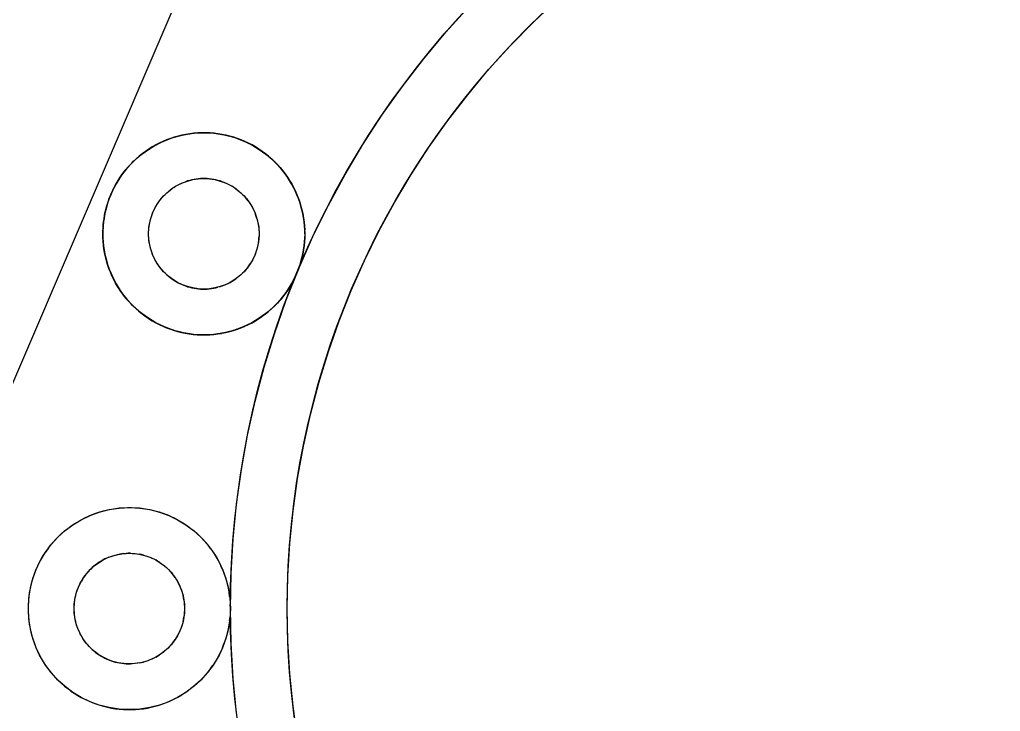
# Model space of a CAD drawing. Header units: millimetres. Extents: x -65 to 206, y -204 to 46.
# Drawn here: x -34.48 to -3.4, y -3.25 to 18.64 of the extents above; entities that cross this region are included whole.
import ezdxf

# ---------------------------------------------------------------- set-up
doc = ezdxf.new("R2010")
doc.units = ezdxf.units.MM
doc.layers.add('TOP_XY', color=7, linetype='Continuous')

msp = doc.modelspace()

# ---------------------------------------------------------------- linework, layer by layer
for centre, radius in [((0, 0), 27.8), ((0, 0), 26), ((-28.64, 11.863), 3.2), ((-28.64, 11.863), 1.75), ((-31, 0), 3.2), ((-31, 0), 1.75)]:
    msp.add_circle(centre, radius)
at = {"layer": 'TOP_XY'}
for p, q in [((-28.743, 21.022), (-35.046, 6.316)), ((-18.201, 18.567), (-17.449, 19.276)), ((-20.977, 18.243), (-20.235, 19.063)), ((-18.925, 17.828), (-18.201, 18.567)), ((-21.686, 17.395), (-20.977, 18.243)), ((-19.619, 17.062), (-18.925, 17.828)), ((-22.36, 16.519), (-21.686, 17.395)), ((-20.281, 16.268), (-19.619, 17.062)), ((-22.999, 15.617), (-22.36, 16.519)), ((-20.912, 15.449), (-20.281, 16.268)), ((-23.602, 14.69), (-22.999, 15.617)), ((-21.51, 14.606), (-20.912, 15.449)), ((-29.581, 14.922), (-29.701, 14.882)), ((-29.69, 14.886), (-29.569, 14.925)), ((-29.69, 14.886), (-29.581, 14.922)), ((-29.458, 14.957), (-29.581, 14.922)), ((-29.569, 14.925), (-29.581, 14.922)), ((-29.569, 14.925), (-29.447, 14.96)), ((-29.569, 14.925), (-29.458, 14.957)), ((-29.335, 14.987), (-29.458, 14.957)), ((-29.447, 14.96), (-29.458, 14.957)), ((-29.447, 14.96), (-29.324, 14.989)), ((-29.447, 14.96), (-29.335, 14.987)), ((-29.21, 15.012), (-29.335, 14.987)), ((-29.324, 14.989), (-29.335, 14.987)), ((-29.324, 14.989), (-29.199, 15.014)), ((-29.324, 14.989), (-29.21, 15.012)), ((-29.084, 15.032), (-29.21, 15.012)), ((-29.199, 15.014), (-29.21, 15.012)), ((-29.199, 15.014), (-29.074, 15.034)), ((-29.199, 15.014), (-29.084, 15.032)), ((-28.958, 15.047), (-29.084, 15.032)), ((-29.074, 15.034), (-29.084, 15.032)), ((-29.074, 15.034), (-28.947, 15.048)), ((-29.074, 15.034), (-28.958, 15.047)), ((-28.831, 15.057), (-28.958, 15.047)), ((-28.947, 15.048), (-28.958, 15.047)), ((-28.947, 15.048), (-28.821, 15.058)), ((-28.947, 15.048), (-28.831, 15.057)), ((-28.704, 15.063), (-28.831, 15.057)), ((-28.821, 15.058), (-28.831, 15.057)), ((-28.821, 15.058), (-28.694, 15.063)), ((-28.821, 15.058), (-28.704, 15.063)), ((-28.694, 15.063), (-28.704, 15.063)), ((-28.577, 15.063), (-28.704, 15.063)), ((-28.694, 15.063), (-28.567, 15.062)), ((-28.694, 15.063), (-28.577, 15.063)), ((-28.567, 15.062), (-28.577, 15.063)), ((-28.449, 15.057), (-28.577, 15.063)), ((-28.567, 15.062), (-28.44, 15.057)), ((-28.567, 15.062), (-28.449, 15.057)), ((-28.44, 15.057), (-28.449, 15.057)), ((-28.323, 15.047), (-28.449, 15.057)), ((-28.44, 15.057), (-28.313, 15.046)), ((-28.44, 15.057), (-28.323, 15.047)), ((-28.313, 15.046), (-28.323, 15.047)), ((-28.196, 15.032), (-28.323, 15.047)), ((-28.313, 15.046), (-28.187, 15.031)), ((-28.313, 15.046), (-28.196, 15.032)), ((-28.187, 15.031), (-28.196, 15.032)), ((-28.071, 15.012), (-28.196, 15.032)), ((-28.187, 15.031), (-28.062, 15.011)), ((-28.187, 15.031), (-28.071, 15.012)), ((-28.062, 15.011), (-28.071, 15.012)), ((-27.946, 14.987), (-28.071, 15.012)), ((-28.062, 15.011), (-27.938, 14.985)), ((-28.062, 15.011), (-27.946, 14.987)), ((-27.938, 14.985), (-27.946, 14.987)), ((-27.822, 14.957), (-27.946, 14.987)), ((-27.938, 14.985), (-27.814, 14.955)), ((-27.938, 14.985), (-27.822, 14.957)), ((-27.814, 14.955), (-27.822, 14.957)), ((-27.7, 14.922), (-27.822, 14.957)), ((-27.692, 14.92), (-27.814, 14.955)), ((-27.814, 14.955), (-27.7, 14.922)), ((-27.692, 14.92), (-27.7, 14.922)), ((-27.579, 14.882), (-27.7, 14.922)), ((-27.572, 14.88), (-27.692, 14.92)), ((-27.692, 14.92), (-27.579, 14.882)), ((-30.277, 14.613), (-30.385, 14.546)), ((-30.374, 14.553), (-30.265, 14.62)), ((-30.374, 14.553), (-30.277, 14.613)), ((-30.166, 14.676), (-30.277, 14.613)), ((-30.265, 14.62), (-30.277, 14.613)), ((-30.265, 14.62), (-30.155, 14.682)), ((-30.265, 14.62), (-30.166, 14.676)), ((-30.053, 14.734), (-30.166, 14.676)), ((-30.155, 14.682), (-30.166, 14.676)), ((-30.155, 14.682), (-30.042, 14.74)), ((-30.155, 14.682), (-30.053, 14.734)), ((-29.938, 14.788), (-30.053, 14.734)), ((-30.042, 14.74), (-30.053, 14.734)), ((-30.042, 14.74), (-29.926, 14.793)), ((-30.042, 14.74), (-29.938, 14.788)), ((-29.821, 14.838), (-29.938, 14.788)), ((-29.926, 14.793), (-29.938, 14.788)), ((-29.926, 14.793), (-29.809, 14.842)), ((-29.926, 14.793), (-29.821, 14.838)), ((-29.701, 14.882), (-29.821, 14.838)), ((-29.809, 14.842), (-29.821, 14.838)), ((-29.809, 14.842), (-29.69, 14.886)), ((-29.809, 14.842), (-29.701, 14.882)), ((-29.69, 14.886), (-29.701, 14.882)), ((-27.572, 14.88), (-27.579, 14.882)), ((-27.46, 14.838), (-27.579, 14.882)), ((-27.453, 14.835), (-27.572, 14.88)), ((-27.572, 14.88), (-27.46, 14.838)), ((-27.453, 14.835), (-27.46, 14.838)), ((-27.343, 14.788), (-27.46, 14.838)), ((-27.453, 14.835), (-27.336, 14.785)), ((-27.453, 14.835), (-27.343, 14.788)), ((-27.336, 14.785), (-27.343, 14.788)), ((-27.227, 14.734), (-27.343, 14.788)), ((-27.336, 14.785), (-27.221, 14.731)), ((-27.336, 14.785), (-27.227, 14.734)), ((-27.221, 14.731), (-27.227, 14.734)), ((-27.114, 14.676), (-27.227, 14.734)), ((-27.221, 14.731), (-27.108, 14.673)), ((-27.221, 14.731), (-27.114, 14.676)), ((-27.108, 14.673), (-27.114, 14.676)), ((-27.004, 14.613), (-27.114, 14.676)), ((-27.108, 14.673), (-26.998, 14.61)), ((-27.108, 14.673), (-27.004, 14.613)), ((-26.998, 14.61), (-27.004, 14.613)), ((-26.896, 14.546), (-27.004, 14.613)), ((-26.998, 14.61), (-26.89, 14.542)), ((-26.998, 14.61), (-26.896, 14.546)), ((-24.167, 13.74), (-23.602, 14.69)), ((-22.074, 13.739), (-21.51, 14.606)), ((-30.692, 14.319), (-30.788, 14.236)), ((-30.777, 14.245), (-30.681, 14.328)), ((-30.777, 14.245), (-30.692, 14.319)), ((-30.593, 14.399), (-30.692, 14.319)), ((-30.681, 14.328), (-30.692, 14.319)), ((-30.681, 14.328), (-30.581, 14.407)), ((-30.681, 14.328), (-30.593, 14.399)), ((-30.49, 14.474), (-30.593, 14.399)), ((-30.581, 14.407), (-30.593, 14.399)), ((-30.581, 14.407), (-30.479, 14.482)), ((-30.581, 14.407), (-30.49, 14.474)), ((-30.385, 14.546), (-30.49, 14.474)), ((-30.479, 14.482), (-30.49, 14.474)), ((-30.479, 14.482), (-30.374, 14.553)), ((-30.479, 14.482), (-30.385, 14.546)), ((-30.374, 14.553), (-30.385, 14.546)), ((-26.89, 14.542), (-26.896, 14.546)), ((-26.79, 14.474), (-26.896, 14.546)), ((-26.89, 14.542), (-26.785, 14.471)), ((-26.89, 14.542), (-26.79, 14.474)), ((-26.785, 14.471), (-26.79, 14.474)), ((-26.688, 14.399), (-26.79, 14.474)), ((-26.785, 14.471), (-26.683, 14.395)), ((-26.785, 14.471), (-26.688, 14.399)), ((-26.683, 14.395), (-26.688, 14.399)), ((-26.589, 14.319), (-26.688, 14.399)), ((-26.683, 14.395), (-26.585, 14.316)), ((-26.683, 14.395), (-26.589, 14.319)), ((-26.585, 14.316), (-26.589, 14.319)), ((-26.493, 14.236), (-26.589, 14.319)), ((-26.585, 14.316), (-26.489, 14.232)), ((-26.585, 14.316), (-26.493, 14.236)), ((-30.997, 14.028), (-31.066, 13.951)), ((-30.969, 14.057), (-31.055, 13.963)), ((-30.997, 14.028), (-31.055, 13.963)), ((-30.926, 14.103), (-30.997, 14.028)), ((-30.997, 14.028), (-30.969, 14.057)), ((-30.88, 14.148), (-30.969, 14.057)), ((-30.926, 14.103), (-30.969, 14.057)), ((-30.852, 14.175), (-30.926, 14.103)), ((-30.926, 14.103), (-30.88, 14.148)), ((-30.788, 14.236), (-30.88, 14.148)), ((-30.852, 14.175), (-30.88, 14.148)), ((-30.777, 14.245), (-30.852, 14.175)), ((-30.852, 14.175), (-30.788, 14.236)), ((-30.777, 14.245), (-30.788, 14.236)), ((-26.489, 14.232), (-26.493, 14.236)), ((-26.4, 14.148), (-26.493, 14.236)), ((-26.489, 14.232), (-26.397, 14.145)), ((-26.489, 14.232), (-26.4, 14.148)), ((-26.397, 14.145), (-26.4, 14.148)), ((-26.311, 14.057), (-26.4, 14.148)), ((-26.308, 14.054), (-26.397, 14.145)), ((-26.397, 14.145), (-26.311, 14.057)), ((-26.308, 14.054), (-26.311, 14.057)), ((-26.226, 13.963), (-26.311, 14.057)), ((-26.308, 14.054), (-26.223, 13.96)), ((-26.308, 14.054), (-26.226, 13.963)), ((-31.257, 13.705), (-31.316, 13.618)), ((-31.214, 13.765), (-31.288, 13.661)), ((-31.257, 13.705), (-31.288, 13.661)), ((-31.196, 13.789), (-31.257, 13.705)), ((-31.257, 13.705), (-31.214, 13.765)), ((-31.136, 13.865), (-31.214, 13.765)), ((-31.196, 13.789), (-31.214, 13.765)), ((-31.132, 13.871), (-31.196, 13.789)), ((-31.196, 13.789), (-31.136, 13.865)), ((-31.055, 13.963), (-31.136, 13.865)), ((-31.132, 13.871), (-31.136, 13.865)), ((-31.066, 13.951), (-31.132, 13.871)), ((-31.066, 13.951), (-31.055, 13.963)), ((-26.223, 13.96), (-26.226, 13.963)), ((-26.144, 13.865), (-26.226, 13.963)), ((-26.141, 13.862), (-26.223, 13.96)), ((-26.223, 13.96), (-26.144, 13.865)), ((-26.141, 13.862), (-26.144, 13.865)), ((-26.066, 13.765), (-26.144, 13.865)), ((-26.141, 13.862), (-26.064, 13.761)), ((-26.141, 13.862), (-26.066, 13.765)), ((-26.064, 13.761), (-26.066, 13.765)), ((-25.993, 13.661), (-26.066, 13.765)), ((-26.064, 13.761), (-25.991, 13.658)), ((-26.064, 13.761), (-25.993, 13.661)), ((-24.694, 12.768), (-24.167, 13.74)), ((-22.602, 12.85), (-22.074, 13.739)), ((-31.422, 13.445), (-31.483, 13.333)), ((-31.425, 13.439), (-31.475, 13.347)), ((-31.372, 13.53), (-31.425, 13.439)), ((-31.425, 13.439), (-31.422, 13.445)), ((-31.357, 13.554), (-31.422, 13.445)), ((-31.372, 13.53), (-31.422, 13.445)), ((-31.316, 13.618), (-31.372, 13.53)), ((-31.372, 13.53), (-31.357, 13.554)), ((-31.288, 13.661), (-31.357, 13.554)), ((-31.316, 13.618), (-31.357, 13.554)), ((-31.316, 13.618), (-31.288, 13.661)), ((-29.594, 13.33), (-29.535, 13.367)), ((-29.535, 13.367), (-29.475, 13.401)), ((-29.475, 13.401), (-29.413, 13.433)), ((-29.413, 13.433), (-29.35, 13.463)), ((-29.35, 13.463), (-29.286, 13.49)), ((-29.286, 13.49), (-29.221, 13.514)), ((-29.155, 13.536), (-29.221, 13.514)), ((-29.088, 13.555), (-29.155, 13.536)), ((-29.02, 13.571), (-29.088, 13.555)), ((-28.952, 13.585), (-29.02, 13.571)), ((-28.883, 13.596), (-28.952, 13.585)), ((-28.814, 13.605), (-28.883, 13.596)), ((-28.745, 13.61), (-28.814, 13.605)), ((-28.675, 13.613), (-28.745, 13.61)), ((-28.605, 13.613), (-28.675, 13.613)), ((-28.536, 13.61), (-28.605, 13.613)), ((-28.467, 13.605), (-28.536, 13.61)), ((-28.397, 13.596), (-28.467, 13.605)), ((-28.329, 13.585), (-28.397, 13.596)), ((-28.261, 13.571), (-28.329, 13.585)), ((-28.193, 13.555), (-28.261, 13.571)), ((-28.126, 13.536), (-28.193, 13.555)), ((-28.06, 13.514), (-28.126, 13.536)), ((-27.995, 13.49), (-28.06, 13.514)), ((-27.995, 13.49), (-27.931, 13.463)), ((-27.931, 13.463), (-27.868, 13.433)), ((-27.868, 13.433), (-27.806, 13.401)), ((-27.806, 13.401), (-27.745, 13.367)), ((-27.686, 13.33), (-27.745, 13.367)), ((-25.991, 13.658), (-25.993, 13.661)), ((-25.924, 13.554), (-25.993, 13.661)), ((-25.991, 13.658), (-25.922, 13.551)), ((-25.991, 13.658), (-25.924, 13.554)), ((-25.922, 13.551), (-25.924, 13.554)), ((-25.858, 13.445), (-25.924, 13.554)), ((-25.922, 13.551), (-25.857, 13.442)), ((-25.922, 13.551), (-25.858, 13.445)), ((-25.857, 13.442), (-25.858, 13.445)), ((-25.798, 13.333), (-25.858, 13.445)), ((-25.796, 13.33), (-25.857, 13.442)), ((-25.857, 13.442), (-25.798, 13.333)), ((-31.646, 12.962), (-31.608, 13.06)), ((-31.591, 13.102), (-31.637, 12.984)), ((-31.608, 13.06), (-31.637, 12.984)), ((-31.567, 13.157), (-31.608, 13.06)), ((-31.608, 13.06), (-31.591, 13.102)), ((-31.539, 13.219), (-31.591, 13.102)), ((-31.567, 13.157), (-31.591, 13.102)), ((-31.523, 13.253), (-31.567, 13.157)), ((-31.567, 13.157), (-31.539, 13.219)), ((-31.483, 13.333), (-31.539, 13.219)), ((-31.523, 13.253), (-31.539, 13.219)), ((-31.475, 13.347), (-31.523, 13.253)), ((-31.523, 13.253), (-31.483, 13.333)), ((-31.475, 13.347), (-31.483, 13.333)), ((-29.961, 13.012), (-29.914, 13.063)), ((-29.914, 13.063), (-29.865, 13.113)), ((-29.865, 13.113), (-29.815, 13.161)), ((-29.815, 13.161), (-29.762, 13.206)), ((-29.762, 13.206), (-29.708, 13.25)), ((-29.652, 13.291), (-29.708, 13.25)), ((-29.594, 13.33), (-29.652, 13.291)), ((-27.629, 13.291), (-27.686, 13.33)), ((-27.629, 13.291), (-27.573, 13.25)), ((-27.573, 13.25), (-27.518, 13.206)), ((-27.518, 13.206), (-27.466, 13.161)), ((-27.466, 13.161), (-27.415, 13.113)), ((-27.415, 13.113), (-27.366, 13.063)), ((-27.366, 13.063), (-27.32, 13.012)), ((-25.796, 13.33), (-25.798, 13.333)), ((-25.742, 13.219), (-25.798, 13.333)), ((-25.796, 13.33), (-25.74, 13.216)), ((-25.796, 13.33), (-25.742, 13.219)), ((-25.74, 13.216), (-25.742, 13.219)), ((-25.69, 13.102), (-25.742, 13.219)), ((-25.74, 13.216), (-25.689, 13.1)), ((-25.74, 13.216), (-25.69, 13.102)), ((-25.689, 13.1), (-25.69, 13.102)), ((-25.643, 12.984), (-25.69, 13.102)), ((-25.689, 13.1), (-25.642, 12.982)), ((-25.689, 13.1), (-25.643, 12.984)), ((-31.717, 12.743), (-31.75, 12.619)), ((-31.739, 12.66), (-31.712, 12.762)), ((-31.739, 12.66), (-31.717, 12.743)), ((-31.68, 12.864), (-31.717, 12.743)), ((-31.712, 12.762), (-31.717, 12.743)), ((-31.68, 12.862), (-31.712, 12.762)), ((-31.637, 12.984), (-31.68, 12.864)), ((-31.646, 12.962), (-31.68, 12.862)), ((-31.646, 12.962), (-31.68, 12.864)), ((-31.68, 12.862), (-31.68, 12.864)), ((-31.646, 12.962), (-31.637, 12.984)), ((-30.162, 12.728), (-30.126, 12.788)), ((-30.126, 12.788), (-30.088, 12.846)), ((-30.088, 12.846), (-30.048, 12.903)), ((-30.048, 12.903), (-30.005, 12.958)), ((-30.005, 12.958), (-29.961, 13.012)), ((-27.275, 12.958), (-27.32, 13.012)), ((-27.233, 12.903), (-27.275, 12.958)), ((-27.233, 12.903), (-27.192, 12.846)), ((-27.192, 12.846), (-27.155, 12.788)), ((-27.155, 12.788), (-27.119, 12.728)), ((-25.642, 12.982), (-25.643, 12.984)), ((-25.601, 12.864), (-25.643, 12.984)), ((-25.642, 12.982), (-25.6, 12.862)), ((-25.642, 12.982), (-25.601, 12.864)), ((-25.6, 12.862), (-25.601, 12.864)), ((-25.563, 12.743), (-25.601, 12.864)), ((-25.563, 12.741), (-25.6, 12.862)), ((-25.6, 12.862), (-25.563, 12.743)), ((-25.563, 12.741), (-25.563, 12.743)), ((-25.531, 12.619), (-25.563, 12.743)), ((-25.563, 12.741), (-25.531, 12.618)), ((-25.563, 12.741), (-25.531, 12.619)), ((-25.182, 11.777), (-24.694, 12.768)), ((-23.095, 11.942), (-22.602, 12.85)), ((-31.803, 12.353), (-31.785, 12.456)), ((-31.777, 12.495), (-31.8, 12.37)), ((-31.785, 12.456), (-31.8, 12.37)), ((-31.785, 12.456), (-31.764, 12.558)), ((-31.785, 12.456), (-31.777, 12.495)), ((-31.75, 12.619), (-31.777, 12.495)), ((-31.764, 12.558), (-31.777, 12.495)), ((-31.764, 12.558), (-31.739, 12.66)), ((-31.764, 12.558), (-31.75, 12.619)), ((-31.739, 12.66), (-31.75, 12.619)), ((-30.302, 12.411), (-30.279, 12.476)), ((-30.279, 12.476), (-30.254, 12.541)), ((-30.254, 12.541), (-30.225, 12.605)), ((-30.225, 12.605), (-30.195, 12.667)), ((-30.195, 12.667), (-30.162, 12.728)), ((-27.119, 12.728), (-27.086, 12.667)), ((-27.086, 12.667), (-27.055, 12.605)), ((-27.055, 12.605), (-27.027, 12.541)), ((-27.027, 12.541), (-27.001, 12.476)), ((-26.978, 12.411), (-27.001, 12.476)), ((-25.531, 12.618), (-25.531, 12.619)), ((-25.503, 12.495), (-25.531, 12.619)), ((-25.531, 12.618), (-25.503, 12.494)), ((-25.531, 12.618), (-25.503, 12.495)), ((-25.503, 12.494), (-25.503, 12.495)), ((-25.481, 12.37), (-25.503, 12.495)), ((-25.503, 12.494), (-25.481, 12.369)), ((-25.503, 12.494), (-25.481, 12.37)), ((-31.835, 12.043), (-31.828, 12.147)), ((-31.818, 12.244), (-31.83, 12.117)), ((-31.828, 12.147), (-31.83, 12.117)), ((-31.828, 12.147), (-31.817, 12.25)), ((-31.828, 12.147), (-31.818, 12.244)), ((-31.8, 12.37), (-31.818, 12.244)), ((-31.817, 12.25), (-31.818, 12.244)), ((-31.803, 12.353), (-31.817, 12.25)), ((-31.803, 12.353), (-31.8, 12.37)), ((-30.378, 12.071), (-30.368, 12.14)), ((-30.368, 12.14), (-30.356, 12.209)), ((-30.356, 12.209), (-30.341, 12.277)), ((-30.341, 12.277), (-30.323, 12.344)), ((-30.323, 12.344), (-30.302, 12.411)), ((-26.958, 12.344), (-26.978, 12.411)), ((-26.958, 12.344), (-26.94, 12.277)), ((-26.94, 12.277), (-26.925, 12.209)), ((-26.925, 12.209), (-26.912, 12.14)), ((-26.912, 12.14), (-26.903, 12.071)), ((-25.463, 12.244), (-25.481, 12.37)), ((-25.481, 12.369), (-25.463, 12.243)), ((-25.45, 12.117), (-25.463, 12.244)), ((-25.463, 12.243), (-25.45, 12.117)), ((-31.838, 11.99), (-31.84, 11.863)), ((-31.84, 11.854), (-31.839, 11.94)), ((-31.839, 11.94), (-31.84, 11.863)), ((-31.84, 11.854), (-31.84, 11.863)), ((-31.84, 11.863), (-31.838, 11.736)), ((-31.839, 11.768), (-31.84, 11.854)), ((-31.839, 11.94), (-31.835, 12.043)), ((-31.839, 11.94), (-31.838, 11.99)), ((-31.83, 12.117), (-31.838, 11.99)), ((-31.835, 12.043), (-31.838, 11.99)), ((-31.835, 12.043), (-31.83, 12.117)), ((-30.39, 11.863), (-30.389, 11.933)), ((-30.389, 11.794), (-30.39, 11.863)), ((-30.389, 11.933), (-30.385, 12.002)), ((-30.385, 12.002), (-30.378, 12.071)), ((-26.903, 12.071), (-26.896, 12.002)), ((-26.896, 12.002), (-26.892, 11.933)), ((-26.892, 11.933), (-26.89, 11.863)), ((-26.89, 11.863), (-26.892, 11.794)), ((-25.45, 12.117), (-25.443, 11.99)), ((-25.443, 11.99), (-25.45, 12.117)), ((-25.44, 11.863), (-25.443, 11.99)), ((-25.44, 11.863), (-25.443, 11.99)), ((-25.44, 11.863), (-25.443, 11.736)), ((-25.44, 11.863), (-25.443, 11.736)), ((-23.552, 11.014), (-23.095, 11.942)), ((-31.832, 11.64), (-31.839, 11.768)), ((-31.839, 11.768), (-31.838, 11.736)), ((-31.832, 11.64), (-31.838, 11.736)), ((-31.838, 11.736), (-31.83, 11.609)), ((-31.821, 11.513), (-31.832, 11.64)), ((-31.832, 11.64), (-31.83, 11.609)), ((-31.821, 11.513), (-31.83, 11.609)), ((-31.83, 11.609), (-31.818, 11.482)), ((-31.805, 11.386), (-31.821, 11.513)), ((-31.821, 11.513), (-31.818, 11.482)), ((-30.385, 11.724), (-30.389, 11.794)), ((-30.378, 11.655), (-30.385, 11.724)), ((-30.368, 11.586), (-30.378, 11.655)), ((-30.356, 11.518), (-30.368, 11.586)), ((-30.341, 11.45), (-30.356, 11.518)), ((-26.925, 11.518), (-26.94, 11.45)), ((-26.912, 11.586), (-26.925, 11.518)), ((-26.912, 11.586), (-26.903, 11.655)), ((-26.903, 11.655), (-26.896, 11.724)), ((-26.896, 11.724), (-26.892, 11.794)), ((-25.631, 10.766), (-25.182, 11.777)), ((-25.463, 11.482), (-25.45, 11.609)), ((-25.45, 11.608), (-25.463, 11.481)), ((-25.443, 11.736), (-25.45, 11.608)), ((-25.45, 11.609), (-25.443, 11.736)), ((-31.805, 11.386), (-31.818, 11.482)), ((-31.818, 11.482), (-31.8, 11.356)), ((-31.783, 11.261), (-31.805, 11.386)), ((-31.805, 11.386), (-31.8, 11.356)), ((-31.783, 11.261), (-31.8, 11.356)), ((-31.8, 11.356), (-31.777, 11.231)), ((-31.756, 11.136), (-31.783, 11.261)), ((-31.783, 11.261), (-31.777, 11.231)), ((-31.756, 11.136), (-31.777, 11.231)), ((-31.777, 11.231), (-31.75, 11.107)), ((-30.323, 11.382), (-30.341, 11.45)), ((-30.302, 11.316), (-30.323, 11.382)), ((-30.279, 11.25), (-30.302, 11.316)), ((-30.254, 11.185), (-30.279, 11.25)), ((-27.001, 11.25), (-27.027, 11.185)), ((-26.978, 11.316), (-27.001, 11.25)), ((-26.958, 11.382), (-26.978, 11.316)), ((-26.94, 11.45), (-26.958, 11.382)), ((-25.531, 11.107), (-25.503, 11.231)), ((-25.531, 11.105), (-25.504, 11.229)), ((-25.504, 11.229), (-25.531, 11.107)), ((-25.481, 11.355), (-25.504, 11.229)), ((-25.504, 11.229), (-25.503, 11.231)), ((-25.503, 11.231), (-25.481, 11.356)), ((-25.481, 11.355), (-25.503, 11.231)), ((-25.481, 11.356), (-25.463, 11.482)), ((-25.463, 11.481), (-25.481, 11.355)), ((-25.463, 11.481), (-25.481, 11.356)), ((-25.481, 11.355), (-25.481, 11.356)), ((-25.463, 11.481), (-25.463, 11.482)), ((-31.725, 11.012), (-31.756, 11.136)), ((-31.756, 11.136), (-31.75, 11.107)), ((-31.725, 11.012), (-31.75, 11.107)), ((-31.75, 11.107), (-31.717, 10.984)), ((-31.689, 10.89), (-31.725, 11.012)), ((-31.725, 11.012), (-31.717, 10.984)), ((-31.689, 10.89), (-31.717, 10.984)), ((-31.717, 10.984), (-31.68, 10.862)), ((-31.647, 10.769), (-31.689, 10.89)), ((-31.689, 10.89), (-31.68, 10.862)), ((-30.225, 11.122), (-30.254, 11.185)), ((-30.195, 11.059), (-30.225, 11.122)), ((-30.162, 10.998), (-30.195, 11.059)), ((-30.126, 10.938), (-30.162, 10.998)), ((-30.088, 10.88), (-30.126, 10.938)), ((-30.048, 10.823), (-30.088, 10.88)), ((-27.233, 10.823), (-27.192, 10.88)), ((-27.192, 10.88), (-27.155, 10.938)), ((-27.155, 10.938), (-27.119, 10.998)), ((-27.086, 11.059), (-27.119, 10.998)), ((-27.055, 11.122), (-27.086, 11.059)), ((-27.027, 11.185), (-27.055, 11.122)), ((-25.564, 10.981), (-25.602, 10.859)), ((-25.601, 10.862), (-25.563, 10.984)), ((-25.564, 10.981), (-25.601, 10.862)), ((-25.531, 11.105), (-25.564, 10.981)), ((-25.564, 10.981), (-25.563, 10.984)), ((-25.563, 10.984), (-25.531, 11.107)), ((-25.531, 11.105), (-25.563, 10.984)), ((-25.531, 11.105), (-25.531, 11.107)), ((-23.971, 10.069), (-23.552, 11.014)), ((-31.647, 10.769), (-31.68, 10.862)), ((-31.68, 10.862), (-31.637, 10.742)), ((-31.601, 10.65), (-31.647, 10.769)), ((-31.647, 10.769), (-31.637, 10.742)), ((-31.601, 10.65), (-31.637, 10.742)), ((-31.637, 10.742), (-31.591, 10.624)), ((-31.551, 10.533), (-31.601, 10.65)), ((-31.601, 10.65), (-31.591, 10.624)), ((-31.551, 10.533), (-31.591, 10.624)), ((-31.591, 10.624), (-31.539, 10.508)), ((-30.005, 10.768), (-30.048, 10.823)), ((-29.961, 10.715), (-30.005, 10.768)), ((-29.914, 10.663), (-29.961, 10.715)), ((-29.865, 10.614), (-29.914, 10.663)), ((-29.865, 10.614), (-29.815, 10.566)), ((-29.815, 10.566), (-29.762, 10.52)), ((-27.466, 10.566), (-27.518, 10.52)), ((-27.415, 10.614), (-27.466, 10.566)), ((-27.366, 10.663), (-27.415, 10.614)), ((-27.32, 10.715), (-27.366, 10.663)), ((-27.275, 10.768), (-27.32, 10.715)), ((-27.233, 10.823), (-27.275, 10.768)), ((-26.038, 9.739), (-25.631, 10.766)), ((-25.692, 10.62), (-25.743, 10.504)), ((-25.742, 10.508), (-25.69, 10.624)), ((-25.692, 10.62), (-25.742, 10.508)), ((-25.644, 10.739), (-25.692, 10.62)), ((-25.692, 10.62), (-25.69, 10.624)), ((-25.69, 10.624), (-25.643, 10.742)), ((-25.644, 10.739), (-25.69, 10.624)), ((-25.602, 10.859), (-25.644, 10.739)), ((-25.644, 10.739), (-25.643, 10.742)), ((-25.643, 10.742), (-25.601, 10.862)), ((-25.602, 10.859), (-25.643, 10.742)), ((-25.602, 10.859), (-25.601, 10.862)), ((-31.495, 10.418), (-31.551, 10.533)), ((-31.551, 10.533), (-31.539, 10.508)), ((-31.495, 10.418), (-31.539, 10.508)), ((-31.539, 10.508), (-31.483, 10.393)), ((-31.435, 10.305), (-31.495, 10.418)), ((-31.495, 10.418), (-31.483, 10.393)), ((-31.435, 10.305), (-31.483, 10.393)), ((-31.483, 10.393), (-31.422, 10.282)), ((-31.371, 10.195), (-31.435, 10.305)), ((-31.435, 10.305), (-31.422, 10.282)), ((-31.371, 10.195), (-31.422, 10.282)), ((-31.422, 10.282), (-31.357, 10.172)), ((-29.762, 10.52), (-29.708, 10.477)), ((-29.708, 10.477), (-29.652, 10.435)), ((-29.652, 10.435), (-29.594, 10.396)), ((-29.594, 10.396), (-29.535, 10.359)), ((-29.535, 10.359), (-29.475, 10.325)), ((-29.475, 10.325), (-29.413, 10.293)), ((-29.413, 10.293), (-29.35, 10.264)), ((-29.35, 10.264), (-29.286, 10.237)), ((-27.995, 10.237), (-27.931, 10.264)), ((-27.931, 10.264), (-27.868, 10.293)), ((-27.868, 10.293), (-27.806, 10.325)), ((-27.806, 10.325), (-27.745, 10.359)), ((-27.745, 10.359), (-27.686, 10.396)), ((-27.686, 10.396), (-27.629, 10.435)), ((-27.573, 10.477), (-27.629, 10.435)), ((-27.518, 10.52), (-27.573, 10.477)), ((-25.861, 10.277), (-25.927, 10.167)), ((-25.924, 10.172), (-25.858, 10.282)), ((-25.861, 10.277), (-25.924, 10.172)), ((-25.8, 10.389), (-25.861, 10.277)), ((-25.861, 10.277), (-25.858, 10.282)), ((-25.858, 10.282), (-25.798, 10.393)), ((-25.8, 10.389), (-25.858, 10.282)), ((-25.8, 10.389), (-25.743, 10.504)), ((-25.8, 10.389), (-25.798, 10.393)), ((-25.798, 10.393), (-25.742, 10.508)), ((-25.743, 10.504), (-25.798, 10.393)), ((-25.743, 10.504), (-25.742, 10.508)), ((-31.302, 10.087), (-31.371, 10.195)), ((-31.371, 10.195), (-31.357, 10.172)), ((-31.302, 10.087), (-31.357, 10.172)), ((-31.357, 10.172), (-31.288, 10.066)), ((-31.229, 9.982), (-31.302, 10.087)), ((-31.302, 10.087), (-31.288, 10.066)), ((-31.229, 9.982), (-31.288, 10.066)), ((-31.288, 10.066), (-31.214, 9.962)), ((-31.152, 9.881), (-31.229, 9.982)), ((-31.229, 9.982), (-31.214, 9.962)), ((-31.152, 9.881), (-31.214, 9.962)), ((-31.214, 9.962), (-31.136, 9.861)), ((-29.286, 10.237), (-29.221, 10.212)), ((-29.221, 10.212), (-29.155, 10.19)), ((-29.155, 10.19), (-29.088, 10.171)), ((-29.088, 10.171), (-29.02, 10.155)), ((-29.02, 10.155), (-28.952, 10.141)), ((-28.952, 10.141), (-28.883, 10.13)), ((-28.883, 10.13), (-28.814, 10.122)), ((-28.814, 10.122), (-28.745, 10.116)), ((-28.745, 10.116), (-28.675, 10.114)), ((-28.675, 10.114), (-28.605, 10.114)), ((-28.605, 10.114), (-28.536, 10.116)), ((-28.536, 10.116), (-28.467, 10.122)), ((-28.467, 10.122), (-28.397, 10.13)), ((-28.397, 10.13), (-28.329, 10.141)), ((-28.329, 10.141), (-28.261, 10.155)), ((-28.261, 10.155), (-28.193, 10.171)), ((-28.126, 10.19), (-28.193, 10.171)), ((-28.06, 10.212), (-28.126, 10.19)), ((-28.06, 10.212), (-27.995, 10.237)), ((-26.07, 9.957), (-26.148, 9.856)), ((-26.144, 9.861), (-26.066, 9.962)), ((-26.07, 9.957), (-26.144, 9.861)), ((-25.996, 10.061), (-26.07, 9.957)), ((-26.07, 9.957), (-26.066, 9.962)), ((-26.066, 9.962), (-25.993, 10.066)), ((-25.996, 10.061), (-26.066, 9.962)), ((-25.927, 10.167), (-25.996, 10.061)), ((-25.996, 10.061), (-25.993, 10.066)), ((-25.993, 10.066), (-25.924, 10.172)), ((-25.927, 10.167), (-25.993, 10.066)), ((-25.927, 10.167), (-25.924, 10.172)), ((-24.352, 9.108), (-23.971, 10.069)), ((-31.071, 9.782), (-31.152, 9.881)), ((-31.152, 9.881), (-31.136, 9.861)), ((-31.071, 9.782), (-31.136, 9.861)), ((-31.136, 9.861), (-31.055, 9.763)), ((-30.986, 9.687), (-31.071, 9.782)), ((-31.071, 9.782), (-31.055, 9.763)), ((-30.986, 9.687), (-31.055, 9.763)), ((-31.055, 9.763), (-30.969, 9.669)), ((-30.986, 9.687), (-30.897, 9.595)), ((-30.986, 9.687), (-30.969, 9.669)), ((-30.897, 9.595), (-30.969, 9.669)), ((-30.969, 9.669), (-30.88, 9.578)), ((-26.316, 9.663), (-26.406, 9.572)), ((-26.405, 8.696), (-26.038, 9.739)), ((-26.4, 9.578), (-26.311, 9.669)), ((-26.316, 9.663), (-26.4, 9.578)), ((-26.316, 9.663), (-26.23, 9.758)), ((-26.316, 9.663), (-26.311, 9.669)), ((-26.311, 9.669), (-26.226, 9.763)), ((-26.23, 9.758), (-26.311, 9.669)), ((-26.148, 9.856), (-26.23, 9.758)), ((-26.23, 9.758), (-26.226, 9.763)), ((-26.226, 9.763), (-26.144, 9.861)), ((-26.148, 9.856), (-26.226, 9.763)), ((-26.148, 9.856), (-26.144, 9.861)), ((-30.897, 9.595), (-30.805, 9.507)), ((-30.897, 9.595), (-30.88, 9.578)), ((-30.805, 9.507), (-30.88, 9.578)), ((-30.88, 9.578), (-30.788, 9.491)), ((-30.805, 9.507), (-30.709, 9.422)), ((-30.805, 9.507), (-30.788, 9.491)), ((-30.709, 9.422), (-30.788, 9.491)), ((-30.788, 9.491), (-30.692, 9.407)), ((-30.709, 9.422), (-30.61, 9.342)), ((-30.709, 9.422), (-30.692, 9.407)), ((-30.61, 9.342), (-30.692, 9.407)), ((-30.692, 9.407), (-30.593, 9.328)), ((-30.61, 9.342), (-30.508, 9.265)), ((-30.61, 9.342), (-30.593, 9.328)), ((-30.508, 9.265), (-30.593, 9.328)), ((-30.593, 9.328), (-30.49, 9.252)), ((-26.79, 9.252), (-26.688, 9.328)), ((-26.596, 9.402), (-26.695, 9.322)), ((-26.695, 9.322), (-26.688, 9.328)), ((-26.688, 9.328), (-26.589, 9.407)), ((-26.596, 9.402), (-26.688, 9.328)), ((-26.499, 9.485), (-26.596, 9.402)), ((-26.596, 9.402), (-26.589, 9.407)), ((-26.589, 9.407), (-26.493, 9.491)), ((-26.499, 9.485), (-26.589, 9.407)), ((-26.406, 9.572), (-26.499, 9.485)), ((-26.499, 9.485), (-26.493, 9.491)), ((-26.493, 9.491), (-26.4, 9.578)), ((-26.406, 9.572), (-26.493, 9.491)), ((-26.406, 9.572), (-26.4, 9.578)), ((-30.508, 9.265), (-30.403, 9.193)), ((-30.508, 9.265), (-30.49, 9.252)), ((-30.403, 9.193), (-30.49, 9.252)), ((-30.49, 9.252), (-30.385, 9.181)), ((-30.403, 9.193), (-30.295, 9.124)), ((-30.403, 9.193), (-30.385, 9.181)), ((-30.295, 9.124), (-30.385, 9.181)), ((-30.385, 9.181), (-30.277, 9.113)), ((-30.295, 9.124), (-30.185, 9.061)), ((-30.295, 9.124), (-30.277, 9.113)), ((-30.185, 9.061), (-30.277, 9.113)), ((-30.277, 9.113), (-30.166, 9.05)), ((-30.185, 9.061), (-30.072, 9.001)), ((-30.185, 9.061), (-30.166, 9.05)), ((-30.072, 9.001), (-30.166, 9.05)), ((-30.166, 9.05), (-30.053, 8.992)), ((-27.124, 9.045), (-27.238, 8.987)), ((-27.227, 8.992), (-27.114, 9.05)), ((-27.124, 9.045), (-27.227, 8.992)), ((-27.013, 9.108), (-27.124, 9.045)), ((-27.124, 9.045), (-27.114, 9.05)), ((-27.114, 9.05), (-27.004, 9.113)), ((-27.013, 9.108), (-27.114, 9.05)), ((-27.013, 9.108), (-26.904, 9.175)), ((-27.013, 9.108), (-27.004, 9.113)), ((-27.004, 9.113), (-26.896, 9.181)), ((-26.904, 9.175), (-27.004, 9.113)), ((-26.904, 9.175), (-26.798, 9.246)), ((-26.904, 9.175), (-26.896, 9.181)), ((-26.896, 9.181), (-26.79, 9.252)), ((-26.798, 9.246), (-26.896, 9.181)), ((-26.695, 9.322), (-26.798, 9.246)), ((-26.798, 9.246), (-26.79, 9.252)), ((-26.695, 9.322), (-26.79, 9.252)), ((-24.695, 8.133), (-24.352, 9.108)), ((-30.072, 9.001), (-29.956, 8.946)), ((-30.072, 9.001), (-30.053, 8.992)), ((-29.956, 8.946), (-30.053, 8.992)), ((-30.053, 8.992), (-29.938, 8.938)), ((-29.956, 8.946), (-29.839, 8.896)), ((-29.956, 8.946), (-29.938, 8.938)), ((-29.839, 8.896), (-29.938, 8.938)), ((-29.938, 8.938), (-29.821, 8.889)), ((-29.839, 8.896), (-29.72, 8.851)), ((-29.839, 8.896), (-29.821, 8.889)), ((-29.72, 8.851), (-29.821, 8.889)), ((-29.821, 8.889), (-29.701, 8.844)), ((-29.72, 8.851), (-29.599, 8.81)), ((-29.72, 8.851), (-29.701, 8.844)), ((-29.599, 8.81), (-29.701, 8.844)), ((-29.701, 8.844), (-29.581, 8.804)), ((-29.599, 8.81), (-29.476, 8.774)), ((-29.599, 8.81), (-29.581, 8.804)), ((-29.476, 8.774), (-29.581, 8.804)), ((-29.581, 8.804), (-29.458, 8.769)), ((-29.476, 8.774), (-29.352, 8.743)), ((-29.476, 8.774), (-29.458, 8.769)), ((-29.352, 8.743), (-29.458, 8.769)), ((-29.458, 8.769), (-29.335, 8.739)), ((-29.352, 8.743), (-29.227, 8.718)), ((-29.352, 8.743), (-29.335, 8.739)), ((-29.227, 8.718), (-29.335, 8.739)), ((-29.335, 8.739), (-29.21, 8.714)), ((-29.227, 8.718), (-29.102, 8.697)), ((-29.227, 8.718), (-29.21, 8.714)), ((-29.102, 8.697), (-29.21, 8.714)), ((-29.21, 8.714), (-29.084, 8.694)), ((-28.211, 8.692), (-28.085, 8.712)), ((-28.196, 8.694), (-28.071, 8.714)), ((-28.085, 8.712), (-28.196, 8.694)), ((-27.959, 8.736), (-28.085, 8.712)), ((-28.085, 8.712), (-28.071, 8.714)), ((-28.071, 8.714), (-27.946, 8.739)), ((-27.959, 8.736), (-28.071, 8.714)), ((-27.959, 8.736), (-27.835, 8.766)), ((-27.959, 8.736), (-27.946, 8.739)), ((-27.946, 8.739), (-27.822, 8.769)), ((-27.835, 8.766), (-27.946, 8.739)), ((-27.835, 8.766), (-27.712, 8.801)), ((-27.835, 8.766), (-27.822, 8.769)), ((-27.822, 8.769), (-27.7, 8.804)), ((-27.712, 8.801), (-27.822, 8.769)), ((-27.712, 8.801), (-27.591, 8.84)), ((-27.712, 8.801), (-27.7, 8.804)), ((-27.7, 8.804), (-27.579, 8.844)), ((-27.591, 8.84), (-27.7, 8.804)), ((-27.591, 8.84), (-27.471, 8.884)), ((-27.591, 8.84), (-27.579, 8.844)), ((-27.579, 8.844), (-27.46, 8.889)), ((-27.471, 8.884), (-27.579, 8.844)), ((-27.471, 8.884), (-27.353, 8.933)), ((-27.471, 8.884), (-27.46, 8.889)), ((-27.46, 8.889), (-27.343, 8.938)), ((-27.353, 8.933), (-27.46, 8.889)), ((-27.238, 8.987), (-27.353, 8.933)), ((-27.353, 8.933), (-27.343, 8.938)), ((-27.343, 8.938), (-27.227, 8.992)), ((-27.238, 8.987), (-27.343, 8.938)), ((-27.238, 8.987), (-27.227, 8.992)), ((-29.102, 8.697), (-28.975, 8.681)), ((-29.102, 8.697), (-29.084, 8.694)), ((-28.975, 8.681), (-29.084, 8.694)), ((-29.084, 8.694), (-28.958, 8.679)), ((-28.975, 8.681), (-28.848, 8.67)), ((-28.975, 8.681), (-28.958, 8.679)), ((-28.848, 8.67), (-28.958, 8.679)), ((-28.958, 8.679), (-28.831, 8.669)), ((-28.848, 8.67), (-28.72, 8.664)), ((-28.848, 8.67), (-28.831, 8.669)), ((-28.72, 8.664), (-28.831, 8.669)), ((-28.831, 8.669), (-28.704, 8.664)), ((-28.72, 8.664), (-28.592, 8.664)), ((-28.72, 8.664), (-28.704, 8.664)), ((-28.592, 8.664), (-28.704, 8.664)), ((-28.704, 8.664), (-28.577, 8.664)), ((-28.592, 8.664), (-28.465, 8.668)), ((-28.592, 8.664), (-28.577, 8.664)), ((-28.577, 8.664), (-28.449, 8.669)), ((-28.465, 8.668), (-28.577, 8.664)), ((-28.465, 8.668), (-28.338, 8.678)), ((-28.465, 8.668), (-28.449, 8.669)), ((-28.449, 8.669), (-28.323, 8.679)), ((-28.338, 8.678), (-28.449, 8.669)), ((-28.338, 8.678), (-28.211, 8.692)), ((-28.338, 8.678), (-28.323, 8.679)), ((-28.323, 8.679), (-28.196, 8.694)), ((-28.211, 8.692), (-28.323, 8.679)), ((-28.211, 8.692), (-28.196, 8.694)), ((-26.73, 7.639), (-26.405, 8.696)), ((-24.999, 7.144), (-24.695, 8.133)), ((-27.012, 6.57), (-26.73, 7.639)), ((-25.263, 6.145), (-24.999, 7.144)), ((-27.252, 5.491), (-27.012, 6.57)), ((-25.488, 5.136), (-25.263, 6.145)), ((-27.449, 4.403), (-27.252, 5.491)), ((-25.672, 4.118), (-25.488, 5.136)), ((-27.602, 3.309), (-27.449, 4.403)), ((-25.815, 3.094), (-25.672, 4.118)), ((-31.818, 3.094), (-31.694, 3.124)), ((-31.694, 3.124), (-31.57, 3.149)), ((-31.57, 3.149), (-31.444, 3.169)), ((-31.444, 3.169), (-31.318, 3.184)), ((-31.318, 3.184), (-31.191, 3.194)), ((-31.191, 3.194), (-31.064, 3.199)), ((-31.064, 3.199), (-30.936, 3.199)), ((-30.936, 3.199), (-30.809, 3.194)), ((-30.809, 3.194), (-30.682, 3.184)), ((-30.682, 3.184), (-30.556, 3.169)), ((-30.556, 3.169), (-30.43, 3.149)), ((-30.43, 3.149), (-30.306, 3.124)), ((-30.306, 3.124), (-30.182, 3.094)), ((-27.712, 2.209), (-27.602, 3.309)), ((-32.637, 2.75), (-32.526, 2.813)), ((-32.526, 2.813), (-32.413, 2.871)), ((-32.413, 2.871), (-32.298, 2.925)), ((-32.298, 2.925), (-32.18, 2.974)), ((-32.18, 2.974), (-32.061, 3.019)), ((-32.061, 3.019), (-31.94, 3.059)), ((-31.94, 3.059), (-31.818, 3.094)), ((-30.182, 3.094), (-30.06, 3.059)), ((-30.06, 3.059), (-29.939, 3.019)), ((-29.939, 3.019), (-29.82, 2.974)), ((-29.702, 2.925), (-29.82, 2.974)), ((-29.702, 2.925), (-29.587, 2.871)), ((-29.474, 2.813), (-29.587, 2.871)), ((-29.474, 2.813), (-29.363, 2.75)), ((-25.918, 2.066), (-25.815, 3.094)), ((-33.051, 2.456), (-32.952, 2.535)), ((-32.952, 2.535), (-32.85, 2.611)), ((-32.85, 2.611), (-32.745, 2.683)), ((-32.745, 2.683), (-32.637, 2.75)), ((-29.363, 2.75), (-29.255, 2.683)), ((-29.255, 2.683), (-29.15, 2.611)), ((-29.15, 2.611), (-29.048, 2.535)), ((-29.048, 2.535), (-28.948, 2.456)), ((-33.415, 2.1), (-33.329, 2.194)), ((-33.329, 2.194), (-33.24, 2.285)), ((-33.24, 2.285), (-33.148, 2.372)), ((-33.148, 2.372), (-33.051, 2.456)), ((-28.852, 2.372), (-28.948, 2.456)), ((-28.852, 2.372), (-28.76, 2.285)), ((-28.76, 2.285), (-28.671, 2.194)), ((-28.671, 2.194), (-28.585, 2.1)), ((-27.778, 1.105), (-27.712, 2.209)), ((-33.574, 1.901), (-33.647, 1.798)), ((-33.574, 1.901), (-33.496, 2.002)), ((-33.496, 2.002), (-33.415, 2.1)), ((-28.585, 2.1), (-28.504, 2.002)), ((-28.426, 1.901), (-28.504, 2.002)), ((-28.426, 1.901), (-28.353, 1.798)), ((-25.979, 1.034), (-25.918, 2.066)), ((-33.843, 1.47), (-33.782, 1.582)), ((-33.782, 1.582), (-33.717, 1.691)), ((-33.717, 1.691), (-33.647, 1.798)), ((-31.773, 1.57), (-31.835, 1.538)), ((-31.71, 1.6), (-31.773, 1.57)), ((-31.646, 1.627), (-31.71, 1.6)), ((-31.646, 1.627), (-31.58, 1.651)), ((-31.58, 1.651), (-31.514, 1.673)), ((-31.514, 1.673), (-31.447, 1.692)), ((-31.447, 1.692), (-31.38, 1.708)), ((-31.38, 1.708), (-31.311, 1.722)), ((-31.243, 1.733), (-31.311, 1.722)), ((-31.174, 1.741), (-31.243, 1.733)), ((-31.174, 1.741), (-31.104, 1.747)), ((-31.035, 1.75), (-31.104, 1.747)), ((-30.965, 1.75), (-31.035, 1.75)), ((-30.965, 1.75), (-30.896, 1.747)), ((-30.896, 1.747), (-30.826, 1.741)), ((-30.826, 1.741), (-30.757, 1.733)), ((-30.757, 1.733), (-30.689, 1.722)), ((-30.62, 1.708), (-30.689, 1.722)), ((-30.553, 1.692), (-30.62, 1.708)), ((-30.553, 1.692), (-30.486, 1.673)), ((-30.486, 1.673), (-30.42, 1.651)), ((-30.42, 1.651), (-30.354, 1.627)), ((-30.354, 1.627), (-30.29, 1.6)), ((-30.29, 1.6), (-30.227, 1.57)), ((-30.227, 1.57), (-30.165, 1.538)), ((-28.353, 1.798), (-28.283, 1.691)), ((-28.283, 1.691), (-28.218, 1.582)), ((-28.218, 1.582), (-28.157, 1.47)), ((-33.95, 1.239), (-33.899, 1.356)), ((-33.899, 1.356), (-33.843, 1.47)), ((-32.225, 1.25), (-32.274, 1.2)), ((-32.174, 1.297), (-32.225, 1.25)), ((-32.122, 1.343), (-32.174, 1.297)), ((-32.068, 1.387), (-32.122, 1.343)), ((-32.012, 1.428), (-32.068, 1.387)), ((-31.954, 1.467), (-32.012, 1.428)), ((-31.895, 1.504), (-31.954, 1.467)), ((-31.835, 1.538), (-31.895, 1.504)), ((-30.105, 1.504), (-30.165, 1.538)), ((-30.046, 1.467), (-30.105, 1.504)), ((-30.046, 1.467), (-29.988, 1.428)), ((-29.988, 1.428), (-29.932, 1.387)), ((-29.932, 1.387), (-29.878, 1.343)), ((-29.878, 1.343), (-29.826, 1.297)), ((-29.826, 1.297), (-29.775, 1.25)), ((-29.775, 1.25), (-29.726, 1.2)), ((-28.157, 1.47), (-28.101, 1.356)), ((-28.05, 1.239), (-28.101, 1.356)), ((-34.077, 0.879), (-34.039, 1.001)), ((-34.039, 1.001), (-33.997, 1.121)), ((-33.997, 1.121), (-33.95, 1.239)), ((-32.448, 0.983), (-32.486, 0.925)), ((-32.408, 1.04), (-32.448, 0.983)), ((-32.365, 1.095), (-32.408, 1.04)), ((-32.32, 1.148), (-32.365, 1.095)), ((-32.274, 1.2), (-32.32, 1.148)), ((-29.726, 1.2), (-29.68, 1.148)), ((-29.68, 1.148), (-29.635, 1.095)), ((-29.592, 1.04), (-29.635, 1.095)), ((-29.552, 0.983), (-29.592, 1.04)), ((-29.552, 0.983), (-29.514, 0.925)), ((-28.05, 1.239), (-28.003, 1.121)), ((-28.003, 1.121), (-27.961, 1.001)), ((-27.961, 1.001), (-27.923, 0.879)), ((-27.8, 0), (-27.778, 1.105)), ((-26, 0), (-25.979, 1.034)), ((-34.16, 0.507), (-34.137, 0.632)), ((-34.137, 0.632), (-34.109, 0.756)), ((-34.109, 0.756), (-34.077, 0.879)), ((-32.639, 0.613), (-32.613, 0.678)), ((-32.613, 0.678), (-32.585, 0.741)), ((-32.585, 0.741), (-32.554, 0.804)), ((-32.554, 0.804), (-32.521, 0.865)), ((-32.486, 0.925), (-32.521, 0.865)), ((-29.514, 0.925), (-29.479, 0.865)), ((-29.479, 0.865), (-29.446, 0.804)), ((-29.446, 0.804), (-29.415, 0.741)), ((-29.415, 0.741), (-29.387, 0.678)), ((-29.387, 0.678), (-29.361, 0.613)), ((-27.923, 0.879), (-27.891, 0.756)), ((-27.891, 0.756), (-27.863, 0.632)), ((-27.863, 0.632), (-27.84, 0.507)), ((-34.19, 0.254), (-34.177, 0.381)), ((-34.177, 0.381), (-34.16, 0.507)), ((-32.728, 0.277), (-32.716, 0.346)), ((-32.716, 0.346), (-32.7, 0.414)), ((-32.7, 0.414), (-32.683, 0.481)), ((-32.683, 0.481), (-32.662, 0.547)), ((-32.662, 0.547), (-32.639, 0.613)), ((-29.361, 0.613), (-29.338, 0.547)), ((-29.338, 0.547), (-29.317, 0.481)), ((-29.317, 0.481), (-29.3, 0.414)), ((-29.284, 0.346), (-29.3, 0.414)), ((-29.272, 0.277), (-29.284, 0.346)), ((-27.823, 0.381), (-27.84, 0.507)), ((-27.823, 0.381), (-27.81, 0.254)), ((-34.2, 0), (-34.197, 0.127)), ((-34.197, -0.127), (-34.2, 0)), ((-34.197, 0.127), (-34.19, 0.254)), ((-32.75, 0), (-32.749, 0.07)), ((-32.749, -0.07), (-32.75, 0)), ((-32.749, 0.07), (-32.744, 0.139)), ((-32.744, 0.139), (-32.738, 0.208)), ((-32.738, 0.208), (-32.728, 0.277)), ((-29.272, 0.277), (-29.262, 0.208)), ((-29.262, 0.208), (-29.256, 0.139)), ((-29.256, 0.139), (-29.251, 0.07)), ((-29.251, 0.07), (-29.25, 0)), ((-29.25, 0), (-29.251, -0.07)), ((-27.81, 0.254), (-27.803, 0.127)), ((-27.8, 0), (-27.803, 0.127)), ((-27.8, 0), (-27.803, -0.127)), ((-27.778, -1.105), (-27.8, 0)), ((-25.979, -1.034), (-26, 0)), ((-34.19, -0.254), (-34.197, -0.127)), ((-34.177, -0.381), (-34.19, -0.254)), ((-32.744, -0.139), (-32.749, -0.07)), ((-32.738, -0.208), (-32.744, -0.139)), ((-32.728, -0.277), (-32.738, -0.208)), ((-32.716, -0.346), (-32.728, -0.277)), ((-29.284, -0.346), (-29.272, -0.277)), ((-29.262, -0.208), (-29.272, -0.277)), ((-29.256, -0.139), (-29.262, -0.208)), ((-29.251, -0.07), (-29.256, -0.139)), ((-27.823, -0.381), (-27.81, -0.254)), ((-27.803, -0.127), (-27.81, -0.254)), ((-34.16, -0.507), (-34.177, -0.381)), ((-34.137, -0.632), (-34.16, -0.507)), ((-32.7, -0.414), (-32.716, -0.346)), ((-32.683, -0.481), (-32.7, -0.414)), ((-32.662, -0.547), (-32.683, -0.481)), ((-32.639, -0.613), (-32.662, -0.547)), ((-32.613, -0.678), (-32.639, -0.613)), ((-29.361, -0.613), (-29.387, -0.678)), ((-29.338, -0.547), (-29.361, -0.613)), ((-29.317, -0.481), (-29.338, -0.547)), ((-29.3, -0.414), (-29.317, -0.481)), ((-29.3, -0.414), (-29.284, -0.346)), ((-27.84, -0.507), (-27.863, -0.632)), ((-27.823, -0.381), (-27.84, -0.507)), ((-34.109, -0.756), (-34.137, -0.632)), ((-34.077, -0.879), (-34.109, -0.756)), ((-34.039, -1.001), (-34.077, -0.879)), ((-32.585, -0.741), (-32.613, -0.678)), ((-32.554, -0.804), (-32.585, -0.741)), ((-32.521, -0.865), (-32.554, -0.804)), ((-32.486, -0.925), (-32.521, -0.865)), ((-32.448, -0.983), (-32.486, -0.925)), ((-29.514, -0.925), (-29.552, -0.983)), ((-29.479, -0.865), (-29.514, -0.925)), ((-29.446, -0.804), (-29.479, -0.865)), ((-29.415, -0.741), (-29.446, -0.804)), ((-29.387, -0.678), (-29.415, -0.741)), ((-27.923, -0.879), (-27.961, -1.001)), ((-27.891, -0.756), (-27.923, -0.879)), ((-27.863, -0.632), (-27.891, -0.756)), ((-33.997, -1.121), (-34.039, -1.001)), ((-33.95, -1.239), (-33.997, -1.121)), ((-33.899, -1.356), (-33.95, -1.239)), ((-32.408, -1.04), (-32.448, -0.983)), ((-32.365, -1.095), (-32.408, -1.04)), ((-32.32, -1.148), (-32.365, -1.095)), ((-32.274, -1.2), (-32.32, -1.148)), ((-32.225, -1.25), (-32.274, -1.2)), ((-29.726, -1.2), (-29.775, -1.25)), ((-29.68, -1.148), (-29.726, -1.2)), ((-29.635, -1.095), (-29.68, -1.148)), ((-29.635, -1.095), (-29.592, -1.04)), ((-29.592, -1.04), (-29.552, -0.983)), ((-28.05, -1.239), (-28.101, -1.356)), ((-28.05, -1.239), (-28.003, -1.121)), ((-27.961, -1.001), (-28.003, -1.121)), ((-27.712, -2.209), (-27.778, -1.105)), ((-25.918, -2.066), (-25.979, -1.034)), ((-33.843, -1.47), (-33.899, -1.356)), ((-33.782, -1.582), (-33.843, -1.47)), ((-32.225, -1.25), (-32.174, -1.297)), ((-32.174, -1.297), (-32.122, -1.343)), ((-32.122, -1.343), (-32.068, -1.387)), ((-32.068, -1.387), (-32.012, -1.428)), ((-32.012, -1.428), (-31.954, -1.467)), ((-31.954, -1.467), (-31.895, -1.504)), ((-31.895, -1.504), (-31.835, -1.538)), ((-31.835, -1.538), (-31.773, -1.57)), ((-30.165, -1.538), (-30.227, -1.57)), ((-30.165, -1.538), (-30.105, -1.504)), ((-30.105, -1.504), (-30.046, -1.467)), ((-29.988, -1.428), (-30.046, -1.467)), ((-29.932, -1.387), (-29.988, -1.428)), ((-29.878, -1.343), (-29.932, -1.387)), ((-29.826, -1.297), (-29.878, -1.343)), ((-29.775, -1.25), (-29.826, -1.297)), ((-28.157, -1.47), (-28.218, -1.582)), ((-28.101, -1.356), (-28.157, -1.47)), ((-33.717, -1.691), (-33.782, -1.582)), ((-33.647, -1.798), (-33.717, -1.691)), ((-33.574, -1.901), (-33.647, -1.798)), ((-31.773, -1.57), (-31.71, -1.6)), ((-31.71, -1.6), (-31.646, -1.627)), ((-31.646, -1.627), (-31.58, -1.651)), ((-31.58, -1.651), (-31.514, -1.673)), ((-31.514, -1.673), (-31.447, -1.692)), ((-31.447, -1.692), (-31.38, -1.708)), ((-31.38, -1.708), (-31.311, -1.722)), ((-31.311, -1.722), (-31.243, -1.733)), ((-31.243, -1.733), (-31.174, -1.741)), ((-31.174, -1.741), (-31.104, -1.747)), ((-31.104, -1.747), (-31.035, -1.75)), ((-31.035, -1.75), (-30.965, -1.75)), ((-30.896, -1.747), (-30.965, -1.75)), ((-30.826, -1.741), (-30.896, -1.747)), ((-30.757, -1.733), (-30.826, -1.741)), ((-30.689, -1.722), (-30.757, -1.733)), ((-30.689, -1.722), (-30.62, -1.708)), ((-30.62, -1.708), (-30.553, -1.692)), ((-30.486, -1.673), (-30.553, -1.692)), ((-30.42, -1.651), (-30.486, -1.673)), ((-30.354, -1.627), (-30.42, -1.651)), ((-30.29, -1.6), (-30.354, -1.627)), ((-30.227, -1.57), (-30.29, -1.6)), ((-28.426, -1.901), (-28.353, -1.798)), ((-28.283, -1.691), (-28.353, -1.798)), ((-28.218, -1.582), (-28.283, -1.691)), ((-33.496, -2.002), (-33.574, -1.901)), ((-33.415, -2.1), (-33.496, -2.002)), ((-33.329, -2.194), (-33.415, -2.1)), ((-28.585, -2.1), (-28.671, -2.194)), ((-28.504, -2.002), (-28.585, -2.1)), ((-28.426, -1.901), (-28.504, -2.002)), ((-25.815, -3.094), (-25.918, -2.066)), ((-33.329, -2.194), (-33.24, -2.285)), ((-33.24, -2.285), (-33.148, -2.372)), ((-33.148, -2.372), (-33.051, -2.456)), ((-33.051, -2.456), (-32.952, -2.535)), ((-28.948, -2.456), (-29.048, -2.535)), ((-28.852, -2.372), (-28.948, -2.456)), ((-28.852, -2.372), (-28.76, -2.285)), ((-28.671, -2.194), (-28.76, -2.285)), ((-27.602, -3.309), (-27.712, -2.209)), ((-32.952, -2.535), (-32.85, -2.611)), ((-32.85, -2.611), (-32.745, -2.683)), ((-32.745, -2.683), (-32.637, -2.75)), ((-32.637, -2.75), (-32.526, -2.813)), ((-29.474, -2.813), (-29.363, -2.75)), ((-29.255, -2.683), (-29.363, -2.75)), ((-29.15, -2.611), (-29.255, -2.683)), ((-29.048, -2.535), (-29.15, -2.611)), ((-32.526, -2.813), (-32.413, -2.871)), ((-32.413, -2.871), (-32.298, -2.925)), ((-32.298, -2.925), (-32.18, -2.974)), ((-32.18, -2.974), (-32.061, -3.019)), ((-32.061, -3.019), (-31.94, -3.059)), ((-31.94, -3.059), (-31.818, -3.094)), ((-31.818, -3.094), (-31.694, -3.124)), ((-30.306, -3.124), (-30.182, -3.094)), ((-30.182, -3.094), (-30.06, -3.059)), ((-30.06, -3.059), (-29.939, -3.019)), ((-29.939, -3.019), (-29.82, -2.974)), ((-29.82, -2.974), (-29.702, -2.925)), ((-29.702, -2.925), (-29.587, -2.871)), ((-29.474, -2.813), (-29.587, -2.871)), ((-25.672, -4.118), (-25.815, -3.094)), ((-31.694, -3.124), (-31.57, -3.149)), ((-31.57, -3.149), (-31.444, -3.169)), ((-31.444, -3.169), (-31.318, -3.184)), ((-31.318, -3.184), (-31.191, -3.194)), ((-31.191, -3.194), (-31.064, -3.199)), ((-31.064, -3.199), (-30.936, -3.199)), ((-30.936, -3.199), (-30.809, -3.194)), ((-30.809, -3.194), (-30.682, -3.184)), ((-30.682, -3.184), (-30.556, -3.169)), ((-30.556, -3.169), (-30.43, -3.149)), ((-30.43, -3.149), (-30.306, -3.124))]:
    msp.add_line(p, q, dxfattribs=at)

doc.saveas('drawing.dxf')
